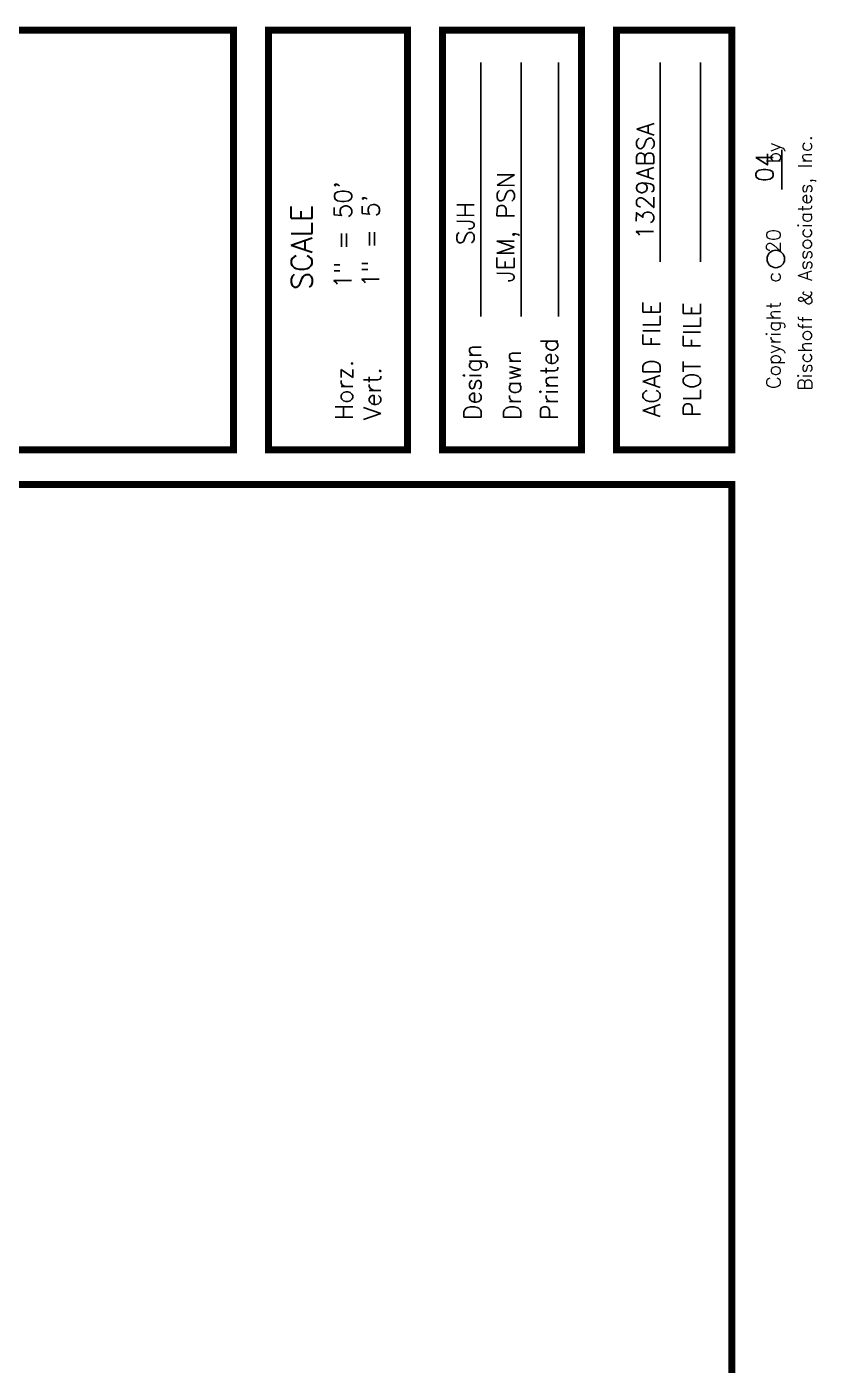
# Model space of a CAD drawing. Extents: x 5337 to 6497, y 3762 to 5514.
# Drawn here: x 6260 to 6486.8, y 5129.7 to 5514.2 of the extents above; entities that cross this region are included whole.
import ezdxf
from ezdxf.enums import TextEntityAlignment as Align

# ---------------------------------------------------------------- set-up
doc = ezdxf.new("R2010")
doc.units = 0
doc.header["$LTSCALE"] = 25
doc.header["$MEASUREMENT"] = 0
for name, color, linetype in [('2000', 7, 'CONTINUOUS'), ('HORZ-VERT', 7, 'CONTINUOUS'), ('NOTES', 7, 'CONTINUOUS'), ('SHEET', 7, 'CONTINUOUS'), ('TEXT', 7, 'CONTINUOUS'), ('TITLE', 7, 'CONTINUOUS')]:
    doc.layers.add(name, color=color, linetype=linetype)
doc.styles.add('ROMANS', font='romans.shx', dxfattribs={"height": 4})

# ---------------------------------------------------------------- blocks, each defined once
blk = doc.blocks.new('TITLEBLK')
at = {"layer": 'NOTES'}
blk.add_line((34.1044, 0.4016), (34.3328, 0.4016), dxfattribs=at)
blk.add_circle((33.7058, 0.4368), 0.05, dxfattribs=at)
at = {"layer": 'SHEET'}
for points in [[(32.41, 23.19, 0.04, 0.04, 0), (0.61, 23.19, 0.04, 0.04, 0), (0.61, 0.69, 0.04, 0.04, 0), (32.41, 0.69, 0.04, 0.04, 0)], [(32.61, 10.2525, 0.04, 0.04, 0), (32.61, 3.5525, 0.04, 0.04, 0), (35.02, 3.5525, 0.04, 0.04, 0), (35.02, 10.2525, 0.04, 0.04, 0)], [(35.02, 2.5525, 0.04, 0.04, 0), (35.02, 3.3525, 0.04, 0.04, 0), (32.61, 3.3525, 0.04, 0.04, 0), (32.61, 2.5525, 0.04, 0.04, 0)], [(35.02, 1.5525, 0.04, 0.04, 0), (35.02, 2.3525, 0.04, 0.04, 0), (32.61, 2.3525, 0.04, 0.04, 0), (32.61, 1.5525, 0.04, 0.04, 0)], [(35.02, 0.69, 0.04, 0.04, 0), (35.02, 1.3525, 0.04, 0.04, 0), (32.61, 1.3525, 0.04, 0.04, 0), (32.61, 0.69, 0.04, 0.04, 0)]]:
    blk.add_lwpolyline(points, format="xyseb", close=True, dxfattribs=at)
at = {"layer": 'TEXT'}
for p, q in [((33.3753, 2.1323), (34.8338, 2.1323)), ((33.3753, 1.9007), (34.8338, 1.9007)), ((33.3753, 1.6856), (34.8338, 1.6856)), ((33.6897, 1.1005), (34.8338, 1.1005)), ((33.6897, 0.8689), (34.8338, 0.8689))]:
    blk.add_line(p, q, dxfattribs=at)
at = {"layer": '2000', "style": 'ROMANS'}
blk.add_text('Copyright  c  20     by', height=0.08, dxfattribs=at).set_placement((32.9592, 0.4107))
at = {"layer": 'HORZ-VERT', "style": 'ROMANS'}
for s, p in [('Horz.', (32.7796, 2.8682)), ('Vert.', (32.7796, 2.7063))]:
    blk.add_text(s, height=0.1, dxfattribs=at).set_placement(p)
at = {"layer": 'NOTES', "style": 'ROMANS'}
blk.add_text('Bischoff & Associates, Inc.', height=0.08, dxfattribs=at).set_placement((32.9491, 0.2289))
at = {"layer": 'TEXT', "style": 'ROMANS'}
for s, height, p in [('SCALE', 0.12, (33.5286, 3.1018)), ('Design', 0.1, (32.7796, 2.1294)), ('Drawn', 0.1, (32.7796, 1.9013)), ('Printed', 0.1, (32.7796, 1.6897)), ('ACAD FILE', 0.1, (32.7962, 1.1005)), ('PLOT FILE', 0.1, (32.7962, 0.8689))]:
    blk.add_text(s, height=height, dxfattribs=at).set_placement(p)

msp = doc.modelspace()

# ---------------------------------------------------------------- block references
at = {"layer": 'SHEET', "xscale": 50, "yscale": 50, "rotation": 90}
msp.add_blockref('TITLEBLK', (6497.023, 3762.182), dxfattribs=at)

# ---------------------------------------------------------------- texts
at = {"layer": 'TITLE', "style": 'ROMANS'}
for s, p in [('1329ABSA', (6440.152, 5469.823)), ('04', (6474.456, 5473.844)), ('1" = 50\'', (6353.302, 5454.342)), ('JEM, PSN', (6400.058, 5456.614)), ('1" = 5\'', (6361.316, 5452.591)), ('SJH', (6388.537, 5457.636))]:
    msp.add_text(s, height=5, rotation=89.74258, dxfattribs=at).set_placement(p, align=Align.CENTER)

doc.saveas('drawing.dxf')
